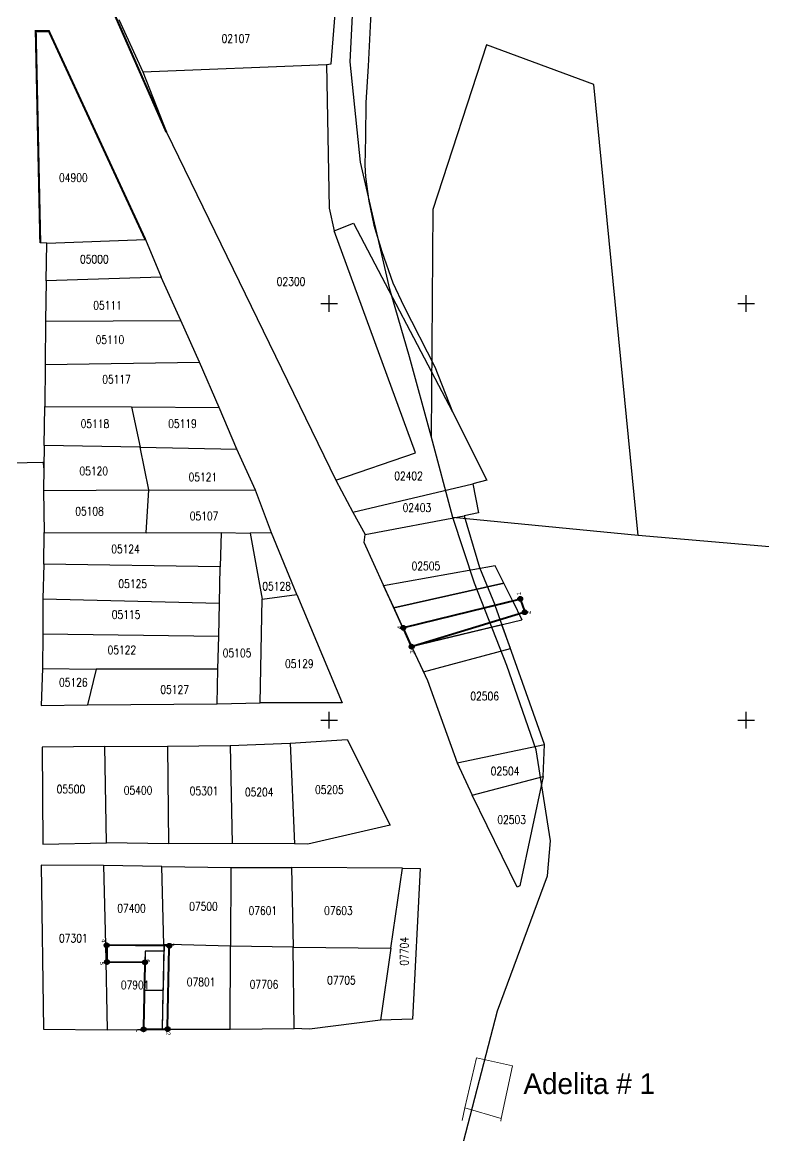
# Model space of a CAD drawing. Header units: metres. Extents: x 619047 to 657292, y 1301217 to 1319844.
# Drawn here: x 649018.2 to 649196.1, y 1318730.5 to 1318997.8 of the extents above; entities that cross this region are included whole.
import ezdxf
from ezdxf.enums import TextEntityAlignment as Align

# ---------------------------------------------------------------- set-up
doc = ezdxf.new("R2010")
doc.units = ezdxf.units.M
doc.header["$PDMODE"] = 32
doc.header["$PDSIZE"] = 0.5
for name, color, linetype in [('2', 1, 'Continuous'), ('42', 7, 'Continuous'), ('5', 7, 'Continuous'), ('7', 7, 'Continuous'), ('CVL_CUADCON_LIN', 8, 'Continuous')]:
    doc.layers.add(name, color=color, linetype=linetype)
for name, color, linetype, lineweight in [('Nivel 1', 7, 'Continuous', 0), ('Nivel 2', 7, 'Continuous', 0), ('Nivel 3', 7, 'Continuous', 0), ('Nivel 5', 7, 'Continuous', 0)]:
    doc.layers.add(name, color=color, linetype=linetype, lineweight=lineweight)
doc.styles.add('ROMANS', font='ROMANS', dxfattribs={"height": 0.2})
doc.styles.get("Standard").update_dxf_attribs({"font": 'arial.ttf'})
doc.styles.add('Style-INTL_ISO', font='INTL_ISO.shx')
doc.dimstyles.get("Standard").update_dxf_attribs({"dimtxt": 0.18, "dimasz": 0.18, "dimexe": 0.18, "dimexo": 0.0625, "dimgap": 0.09, "dimtad": 0, "dimtih": 1, "dimtoh": 1, "dimdec": 4, "dimzin": 0, "dimdsep": 46, "dimtxsty": 'Standard', "dimcen": 0.09, "dimadec": 0, "dimazin": 0, "dimtfac": 1, "dimtdec": 4, "dimtofl": 0, "dimtmove": 0, "dimatfit": 3, "dimfxl": 1, "dimtolj": 1, "dimtzin": 0, "dimarcsym": 0})

# ---------------------------------------------------------------- blocks, each defined once
blk = doc.blocks.new('COORD')
at = {"layer": '42', "color": 2, "linetype": 'Continuous'}
for p, q in [((-2, 0), (2, 0)), ((0, -2), (0, 2))]:
    blk.add_line(p, q, dxfattribs=at)
blk = doc.blocks.new('*D8')
at = {"color": 0, "linetype": 'Continuous', "lineweight": -2, "transparency": 16777216}
for p, q in [((649006.96, 1318890.45), (649006.93, 1318891.88)), ((649007.11, 1318891.7), (649014.62, 1318891.89)), ((649023.17, 1318892.1), (649015.67, 1318891.91)), ((649023.38, 1318890.85), (649023.34, 1318892.28))]:
    blk.add_line(p, q, dxfattribs=at)
at = {"color": 0, "linetype": 'Continuous', "transparency": 16777216}
for points in [[(649007.11, 1318891.73), (649007.11, 1318891.67), (649006.93, 1318891.7)], [(649023.17, 1318892.13), (649023.17, 1318892.07), (649023.35, 1318892.1)]]:
    blk.add_solid(points, dxfattribs=at)
at = {"layer": 'Defpoints', "color": 0, "linetype": 'Continuous', "transparency": 16777216}
for p in [(649023.35, 1318892.1), (649006.97, 1318890.39), (649023.38, 1318890.79)]:
    blk.add_point(p, dxfattribs=at)
at = {"color": 0, "linetype": 'Continuous', "transparency": 16777216, "insert": (649015.14, 1318891.9), "char_height": 0.18, "attachment_point": 5}
blk.add_mtext('\\A1;16.4205', dxfattribs=at)

msp = doc.modelspace()

# ---------------------------------------------------------------- linework, layer by layer
at = {"color": 6, "linetype": 'Continuous', "flags": 128}
msp.add_lwpolyline([(649104.89473, 1318862.53802), (649107.31862, 1318857.2138), (649133.76674, 1318863.12198), (649131.66217, 1318867.29087)], close=True, dxfattribs=at)
at = {"color": 4, "linetype": 'Continuous', "flags": 128}
for points in [[(649133.76674, 1318863.12198), (649131.66217, 1318867.29087)], [(649109.4939, 1318852.43566), (649107.31862, 1318857.2138)], [(649109.4939, 1318852.43566), (649135.9299, 1318858.83704)], [(649109.4939, 1318852.43566), (649134.95799, 1318858.60169)], [(649135.9299, 1318858.83704), (649138.05684, 1318854.31198)], [(649111.62083, 1318847.9106), (649138.05684, 1318854.31198)], [(649109.4939, 1318852.43566), (649111.62083, 1318847.9106)]]:
    msp.add_lwpolyline(points, dxfattribs=at)
at = {"color": 6, "linetype": 'Continuous', "flags": 128}
for points in [[(649133.76674, 1318863.12198), (649131.67118, 1318867.27302)], [(649107.31862, 1318857.2138), (649104.87401, 1318862.58352)], [(649107.31862, 1318857.2138), (649104.93616, 1318862.447)]]:
    msp.add_lwpolyline(points, dxfattribs=at)
at = {"color": 2, "linetype": 'Continuous', "flags": 128}
msp.add_lwpolyline([(649107.31862, 1318857.2138), (649109.4939, 1318852.43566), (649135.9299, 1318858.83704), (649133.76674, 1318863.12198)], close=True, dxfattribs=at)
at = {"lineweight": 40}
for points in [[(649110.08786, 1318852.53974), (649137.1739, 1318859.25546)], [(649137.82187, 1318858.90289), (649138.59929, 1318856.64291)], [(649138.28359, 1318856.02453), (649112.09917, 1318848.05617)], [(649111.41655, 1318848.36696), (649109.80682, 1318851.96314)]]:
    msp.add_lwpolyline(points, dxfattribs=at)
at = {"color": 2, "linetype": 'Continuous', "flags": 128}
msp.add_lwpolyline([(649107.31862, 1318857.2138), (649109.4939, 1318852.43566), (649133.98608, 1318858.36635)], dxfattribs=at)
at = {"color": 4, "linetype": 'Continuous', "flags": 128}
msp.add_lwpolyline([(649111.62083, 1318847.9106), (649114.47878, 1318841.83029), (649135.29409, 1318847.46726), (649133.26933, 1318853.1527)], close=True, dxfattribs=at)
at = {"color": 3}
for points in [[(649047.3192, 1318756.04766), (649053.0689, 1318756.10766), (649053.4605, 1318776.10386), (649038.461, 1318776.22356), (649038.54941, 1318772.26454), (649047.64, 1318772.14906)], [(649052.261, 1318776.11343), (649052.23574, 1318774.81154), (649047.6926, 1318774.78894), (649047.64, 1318772.14906), (649038.54941, 1318772.26454), (649038.461, 1318776.22356)], [(649047.50565, 1318765.4058), (649052.0553, 1318765.45337), (649052.23574, 1318774.81154), (649047.6926, 1318774.78894)], [(649047.3192, 1318756.04766), (649051.86896, 1318756.09514), (649052.05227, 1318765.45334), (649047.50565, 1318765.4058)]]:
    msp.add_lwpolyline(points, close=True, dxfattribs=at)
at = {"color": 6}
msp.add_lwpolyline([(649047.31921, 1318756.0477), (649053.06891, 1318756.1077), (649053.46051, 1318776.1039), (649038.46101, 1318776.2236), (649038.55031, 1318772.2246), (649047.64001, 1318772.1491)], close=True, dxfattribs=at)
at = {"color": 3}
msp.add_lwpolyline([(649051.86896, 1318756.09514), (649052.261, 1318776.11343)], dxfattribs=at)
at = {"lineweight": 40}
for centre in [(649137.65923, 1318859.3757), (649138.76193, 1318856.1701), (649109.60253, 1318852.4195), (649111.62083, 1318847.9106)]:
    msp.add_circle(centre, 0.5, dxfattribs=at)
for p in [(649137.65923, 1318859.3757), (649138.76193, 1318856.1701), (649109.60253, 1318852.4195), (649111.62083, 1318847.9106)]:
    msp.add_point(p)
at = {"layer": '2', "color": 1, "linetype": 'Continuous'}
for p, q in [((649092.3319, 1318987.80666), (649093.4629, 1319001.80666)), ((649041.3749, 1318998.43766), (649047.1589, 1318985.85566)), ((649047.1589, 1318985.85566), (649091.1629, 1318987.65266)), ((649091.1629, 1318987.65266), (649092.3319, 1318987.80666)), ((649091.1629, 1318987.65266), (649091.8679, 1318953.13766)), ((649047.1589, 1318985.85566), (649052.7829, 1318971.38066)), ((649052.7829, 1318971.38066), (649093.3989, 1318887.89366)), ((649091.8679, 1318953.13766), (649093.0629, 1318947.71266)), ((649093.0629, 1318947.71266), (649097.6939, 1318949.52166)), ((649112.5809, 1318894.38566), (649093.0629, 1318947.71266)), ((649097.6939, 1318949.52166), (649121.4149, 1318904.27866)), ((649023.9159, 1318935.71666), (649024.1099, 1318944.78266)), ((649024.1099, 1318944.78266), (649047.7369, 1318945.61166)), ((649047.7369, 1318945.61166), (649051.5059, 1318936.60966)), ((649023.9159, 1318935.71666), (649023.7709, 1318926.05366)), ((649051.5059, 1318936.60966), (649023.9159, 1318935.71666)), ((649056.2339, 1318926.16666), (649051.5059, 1318936.60966)), ((649023.7709, 1318926.05366), (649023.6719, 1318915.59266)), ((649023.7709, 1318926.05366), (649056.2339, 1318926.16666)), ((649060.7099, 1318916.17066), (649056.2339, 1318926.16666)), ((649023.6719, 1318915.59266), (649023.6259, 1318905.53166)), ((649023.6719, 1318915.59266), (649060.7099, 1318916.17066)), ((649065.4859, 1318905.27866), (649060.7099, 1318916.17066)), ((649023.4819, 1318896.16666), (649023.6259, 1318905.53166)), ((649023.6259, 1318905.53166), (649044.4549, 1318905.45466)), ((649044.4549, 1318905.45466), (649046.4939, 1318895.79866)), ((649044.4549, 1318905.45466), (649065.4859, 1318905.27866)), ((649069.6569, 1318895.33166), (649065.4859, 1318905.27866)), ((649121.4149, 1318904.27866), (649129.6209, 1318887.86966)), ((649121.50473, 1318878.90333), (649116.28573, 1318898.44433)), ((649023.4819, 1318896.16666), (649023.2799, 1318885.40766)), ((649046.4939, 1318895.79866), (649023.4819, 1318896.16666)), ((649046.4939, 1318895.79866), (649069.6569, 1318895.33166)), ((649048.5799, 1318885.54566), (649046.4939, 1318895.79866)), ((649074.1339, 1318885.43566), (649069.6569, 1318895.33166)), ((649093.3989, 1318887.89366), (649112.5809, 1318894.38566)), ((649093.3989, 1318887.89366), (649097.5299, 1318880.18766)), ((649097.5299, 1318880.18766), (649126.3149, 1318887.01166)), ((649129.6209, 1318887.86966), (649126.3149, 1318887.01166)), ((649126.3149, 1318887.01166), (649127.6549, 1318879.99366)), ((649023.2799, 1318885.40766), (649048.5799, 1318885.54566)), ((649023.2799, 1318885.40766), (649023.4369, 1318875.29666)), ((649047.9239, 1318875.23266), (649048.5799, 1318885.54566)), ((649048.5799, 1318885.54566), (649074.1339, 1318885.43566)), ((649077.9989, 1318875.18766), (649074.1339, 1318885.43566)), ((649097.5299, 1318880.18766), (649100.5019, 1318874.81866)), ((649100.5019, 1318874.81866), (649124.1969, 1318879.33366)), ((649165.99073, 1318874.61433), (649121.50473, 1318878.90333)), ((649127.6549, 1318879.99366), (649124.1969, 1318879.33366)), ((649124.1969, 1318879.33366), (649127.8999, 1318866.89466)), ((649023.3519, 1318867.72566), (649023.4369, 1318875.29666)), ((649023.4369, 1318875.29666), (649047.9239, 1318875.23266)), ((649047.9239, 1318875.23266), (649065.9079, 1318875.29566)), ((649065.9079, 1318875.29566), (649065.7179, 1318867.07566)), ((649065.9079, 1318875.29566), (649072.9179, 1318875.12066)), ((649077.9989, 1318875.18766), (649072.9179, 1318875.12066)), ((649072.9179, 1318875.12066), (649075.7919, 1318859.29166)), ((649084.0779, 1318860.41566), (649077.9989, 1318875.18766)), ((649100.1889, 1318872.87466), (649100.5019, 1318874.81866)), ((649109.4939, 1318852.43566), (649100.1889, 1318872.87466)), ((650443.80073, 1318762.85633), (649165.99073, 1318874.61433)), ((649023.3519, 1318867.72566), (649023.1609, 1318859.35666)), ((649065.7179, 1318867.07566), (649023.3519, 1318867.72566)), ((649065.5259, 1318858.35866), (649065.7179, 1318867.07566)), ((649127.8999, 1318866.89466), (649131.6169, 1318857.79266)), ((649023.1609, 1318859.35666), (649023.1229, 1318850.98866)), ((649023.1609, 1318859.35666), (649065.5259, 1318858.35866)), ((649075.2719, 1318834.43466), (649075.7919, 1318859.29166)), ((649075.7919, 1318859.29166), (649084.0779, 1318860.41566)), ((649065.3879, 1318850.38866), (649065.5259, 1318858.35866)), ((649131.6169, 1318857.79266), (649109.4939, 1318852.43566)), ((649143.5049, 1318824.41166), (649131.6169, 1318857.79266)), ((649109.4939, 1318852.43566), (649115.4309, 1318839.80466)), ((649023.1229, 1318850.98866), (649023.0339, 1318842.67066)), ((649023.1229, 1318850.98866), (649065.3879, 1318850.38866)), ((649065.1489, 1318842.51866), (649065.3879, 1318850.38866)), ((649023.0339, 1318842.67066), (649035.9369, 1318842.51566)), ((649035.9369, 1318842.51566), (649033.8659, 1318833.94166)), ((649065.1489, 1318842.51866), (649035.9369, 1318842.51566)), ((649064.9579, 1318834.19966), (649065.1489, 1318842.51866)), ((649115.4309, 1318839.80466), (649122.5539, 1318820.05566)), ((649033.8659, 1318833.94166), (649064.9579, 1318834.19966)), ((649064.9579, 1318834.19966), (649075.2719, 1318834.43466)), ((649068.0619, 1318824.14866), (649082.4419, 1318824.74666)), ((649082.4419, 1318824.74666), (649083.4999, 1318800.54366)), ((649037.9859, 1318823.94466), (649053.0239, 1318824.04666)), ((649038.4389, 1318800.78466), (649037.9859, 1318823.94466)), ((649053.0239, 1318824.04666), (649068.0619, 1318824.14866)), ((649053.0239, 1318824.04666), (649053.2719, 1318800.58766)), ((649068.0619, 1318824.14866), (649068.5639, 1318800.64066)), ((649122.5539, 1318820.05566), (649143.5049, 1318824.41166)), ((649143.1649, 1318816.73966), (649143.5049, 1318824.41166)), ((649122.5539, 1318820.05566), (649126.1259, 1318812.24766)), ((649126.1259, 1318812.24766), (649143.1649, 1318816.73966)), ((649053.2719, 1318800.58766), (649038.4389, 1318800.78466)), ((649068.5639, 1318800.64066), (649053.2719, 1318800.58766)), ((649083.4999, 1318800.54366), (649068.5639, 1318800.64066)), ((649037.7029, 1318795.40266), (649038.1749, 1318776.42766)), ((649051.7229, 1318795.15266), (649037.7029, 1318795.40266)), ((649052.1959, 1318776.32666), (649051.7229, 1318795.15266)), ((649051.7229, 1318795.15266), (649068.2329, 1318794.91166)), ((649068.2329, 1318794.91166), (649068.1469, 1318776.03366)), ((649068.2329, 1318794.91166), (649082.8129, 1318794.91266)), ((649082.8129, 1318794.91266), (649083.1829, 1318775.78766)), ((649109.4329, 1318794.70666), (649082.8129, 1318794.91266)), ((649106.6019, 1318775.56966), (649109.4329, 1318794.70666)), ((649132.24673, 1318760.51133), (649144.21173, 1318792.87233)), ((649038.1749, 1318776.42766), (649052.1959, 1318776.32666)), ((649038.1749, 1318776.42766), (649038.5889, 1318755.95666)), ((649053.4669, 1318776.43066), (649052.1959, 1318776.32666)), ((649053.0689, 1318756.10766), (649053.4669, 1318776.43066)), ((649068.1469, 1318776.03366), (649053.4669, 1318776.43066)), ((649068.1059, 1318756.10966), (649068.1469, 1318776.03366)), ((649083.1829, 1318775.78766), (649068.1469, 1318776.03366)), ((649083.4499, 1318756.26266), (649083.1829, 1318775.78766)), ((649083.1829, 1318775.78766), (649106.6019, 1318775.56966)), ((649106.6019, 1318775.56966), (649104.1859, 1318758.27766)), ((649124.08673, 1318729.04933), (649132.24673, 1318760.51133)), ((649104.1859, 1318758.27766), (649087.1069, 1318756.12666)), ((649038.5889, 1318755.95666), (649053.0689, 1318756.10766)), ((649053.0689, 1318756.10766), (649068.1059, 1318756.10966)), ((649068.1059, 1318756.10966), (649083.4499, 1318756.26266)), ((649087.1069, 1318756.12666), (649083.4499, 1318756.26266))]:
    msp.add_line(p, q, dxfattribs=at)
for points in [[(649116.28573, 1318898.44433), (649111.07173, 1318917.47633), (649106.38373, 1318933.71533), (649099.31073, 1318964.17533), (649096.85373, 1318988.30933), (649097.96673, 1319010.68733), (649104.34873, 1319042.25033), (649113.54573, 1319071.03533), (649122.75573, 1319097.78733), (649128.95773, 1319118.92633), (649141.17173, 1319152.05233), (649153.09773, 1319190.00633), (649167.27573, 1319232.80533), (649187.48273, 1319285.30233), (649247.31173, 1319446.85733)], [(649107.8409, 1319079.85766), (649119.7339, 1319080.99466), (649115.6639, 1319068.57866), (649112.9809, 1319059.55366), (649110.2399, 1319049.03466), (649107.8089, 1319039.41266), (649105.6219, 1319027.74966), (649104.3109, 1319018.97866), (649102.9499, 1319010.15766), (649102.3199, 1319005.72266), (649101.7279, 1318998.44866), (649101.1689, 1318987.23966), (649100.6209, 1318978.47166), (649100.5319, 1318970.15266), (649100.3999, 1318963.47766), (649100.5389, 1318960.68866), (649101.3249, 1318954.81466), (649102.5179, 1318949.04066), (649104.4709, 1318942.77166), (649107.0779, 1318935.25966), (649109.7449, 1318929.59066), (649117.1469, 1318915.07166), (649121.4149, 1318904.27866)], [(649024.1099, 1318944.78266), (649022.5359, 1318944.82666), (649021.4469, 1318995.62866), (649024.5969, 1318995.63966), (649047.7369, 1318945.61166)], [(649165.99073, 1318874.61433), (649155.32073, 1318982.83933), (649129.59573, 1318992.33333), (649116.66473, 1318952.84733), (649116.28573, 1318898.44433)], [(649144.21173, 1318792.87233), (649144.91473, 1318801.26633), (649141.45873, 1318823.10633), (649134.45673, 1318843.39733), (649126.69573, 1318863.17633), (649121.50473, 1318878.90333)], [(649084.0779, 1318860.41566), (649094.9839, 1318834.45366), (649075.2719, 1318834.43466)], [(649023.0339, 1318842.67066), (649022.7389, 1318833.75366), (649033.8659, 1318833.94166)], [(649082.4419, 1318824.74666), (649096.1629, 1318825.64166), (649106.4829, 1318805.05666), (649086.7509, 1318800.50466), (649083.4999, 1318800.54366)], [(649037.9859, 1318823.94466), (649022.9979, 1318823.79266), (649023.1459, 1318800.48266), (649038.4389, 1318800.78466)], [(649143.1649, 1318816.73966), (649137.5589, 1318790.52066), (649136.8969, 1318790.16966), (649126.1259, 1318812.24766)], [(649037.7029, 1318795.40266), (649022.7159, 1318795.45066), (649023.2979, 1318756.05366), (649038.5889, 1318755.95666)], [(649109.4329, 1318794.70666), (649113.6499, 1318794.67166), (649111.8069, 1318758.45366), (649104.1859, 1318758.27766)]]:
    msp.add_lwpolyline(points, dxfattribs=at)
at = {"layer": 'CVL_CUADCON_LIN', "color": 2, "ltscale": 0.5, "const_width": 0.5, "flags": 128}
for points in [[(649029.54221, 1319024.20329), (649052.7829, 1318971.38066)], [(649047.7369, 1318945.61166), (649024.5969, 1318995.63966), (649021.4469, 1318995.62866), (649022.5359, 1318944.82666)]]:
    msp.add_lwpolyline(points, dxfattribs=at)
at = {"layer": 'CVL_CUADCON_LIN', "color": 2, "ltscale": 0.5, "flags": 128}
msp.add_lwpolyline([(649137.65923, 1318859.3757), (649138.76193, 1318856.1701), (649111.62083, 1318847.9106), (649109.60253, 1318852.4195)], close=True, dxfattribs=at)
at = {"layer": 'CVL_CUADCON_LIN', "color": 2, "lineweight": 40, "ltscale": 0.5, "flags": 128}
for points in [[(649038.47216, 1318775.72368), (649038.53914, 1318772.72443)], [(649052.96052, 1318776.10785), (649038.96098, 1318776.21957)], [(649053.07869, 1318756.60756), (649053.45071, 1318775.60395)], [(649039.05028, 1318772.22041), (649047.14002, 1318772.15321)], [(649047.63004, 1318771.64916), (649047.32916, 1318756.54756)], [(649047.81917, 1318756.05287), (649052.56893, 1318756.10244)]]:
    msp.add_lwpolyline(points, dxfattribs=at)
at = {"layer": 'CVL_CUADCON_LIN', "color": 2, "lineweight": 40, "ltscale": 0.5}
for centre in [(649038.461, 1318776.22356), (649053.4605, 1318776.10386), (649038.5503, 1318772.22456), (649047.64, 1318772.14906), (649047.3192, 1318756.04766), (649053.0689, 1318756.10766)]:
    msp.add_circle(centre, 0.5, dxfattribs=at)
at = {"layer": 'CVL_CUADCON_LIN', "color": 2, "ltscale": 0.5}
for p in [(649038.461, 1318776.22356), (649053.4605, 1318776.10386), (649038.5503, 1318772.22456), (649047.64, 1318772.14906), (649047.3192, 1318756.04766), (649053.0689, 1318756.10766)]:
    msp.add_point(p, dxfattribs=at)
at = {"layer": 'Nivel 1', "color": 1, "linetype": 'Continuous', "lineweight": 13}
for p, q in [((649124.3989, 1318737.22566), (649127.2039, 1318749.21466)), ((649124.3989, 1318737.22566), (649127.2039, 1318749.21466)), ((649127.2039, 1318749.21466), (649135.1279, 1318747.45866)), ((649127.2039, 1318749.21466), (649135.1279, 1318747.45866)), ((649135.8229, 1318747.30566), (649133.0979, 1318734.63066)), ((649135.8229, 1318747.30566), (649133.0979, 1318734.63066)), ((649135.1279, 1318747.45866), (649135.8229, 1318747.30566)), ((649135.1279, 1318747.45866), (649135.8229, 1318747.30566)), ((649123.7079, 1318734.16866), (649124.3989, 1318737.22566)), ((649123.7079, 1318734.16866), (649124.3989, 1318737.22566)), ((649133.0979, 1318734.63066), (649124.3989, 1318737.22566)), ((649133.0979, 1318734.63066), (649124.3989, 1318737.22566)), ((649133.0979, 1318734.63066), (649132.9979, 1318734.03766)), ((649133.0979, 1318734.63066), (649132.9979, 1318734.03766))]:
    msp.add_line(p, q, dxfattribs=at)
at = {"layer": 'Nivel 2', "color": 1, "linetype": 'Continuous', "lineweight": -3}
for p, q in [((649092.3319, 1318987.80666), (649093.4629, 1319001.80666)), ((649092.3319, 1318987.80666), (649093.4629, 1319001.80666)), ((649041.3749, 1318998.43766), (649047.1589, 1318985.85566)), ((649041.3749, 1318998.43766), (649047.1589, 1318985.85566)), ((649047.1589, 1318985.85566), (649091.1629, 1318987.65266)), ((649047.1589, 1318985.85566), (649091.1629, 1318987.65266)), ((649091.1629, 1318987.65266), (649092.3319, 1318987.80666)), ((649091.1629, 1318987.65266), (649092.3319, 1318987.80666)), ((649091.1629, 1318987.65266), (649091.8679, 1318953.13766)), ((649091.1629, 1318987.65266), (649091.8679, 1318953.13766)), ((649047.1589, 1318985.85566), (649052.7829, 1318971.38066)), ((649047.1589, 1318985.85566), (649052.7829, 1318971.38066)), ((649052.7829, 1318971.38066), (649093.3989, 1318887.89366)), ((649052.7829, 1318971.38066), (649093.3989, 1318887.89366)), ((649091.8679, 1318953.13766), (649093.0629, 1318947.71266)), ((649091.8679, 1318953.13766), (649093.0629, 1318947.71266)), ((649093.0629, 1318947.71266), (649097.6939, 1318949.52166)), ((649093.0629, 1318947.71266), (649097.6939, 1318949.52166)), ((649112.5809, 1318894.38566), (649093.0629, 1318947.71266)), ((649112.5809, 1318894.38566), (649093.0629, 1318947.71266)), ((649097.6939, 1318949.52166), (649121.4149, 1318904.27866)), ((649097.6939, 1318949.52166), (649121.4149, 1318904.27866)), ((649023.9159, 1318935.71666), (649024.1099, 1318944.78266)), ((649023.9159, 1318935.71666), (649024.1099, 1318944.78266)), ((649024.1099, 1318944.78266), (649047.7369, 1318945.61166)), ((649024.1099, 1318944.78266), (649047.7369, 1318945.61166)), ((649047.7369, 1318945.61166), (649051.5059, 1318936.60966)), ((649047.7369, 1318945.61166), (649051.5059, 1318936.60966)), ((649023.9159, 1318935.71666), (649023.7709, 1318926.05366)), ((649023.9159, 1318935.71666), (649023.7709, 1318926.05366)), ((649051.5059, 1318936.60966), (649023.9159, 1318935.71666)), ((649051.5059, 1318936.60966), (649023.9159, 1318935.71666)), ((649056.2339, 1318926.16666), (649051.5059, 1318936.60966)), ((649056.2339, 1318926.16666), (649051.5059, 1318936.60966)), ((649023.7709, 1318926.05366), (649023.6719, 1318915.59266)), ((649023.7709, 1318926.05366), (649023.6719, 1318915.59266)), ((649023.7709, 1318926.05366), (649056.2339, 1318926.16666)), ((649023.7709, 1318926.05366), (649056.2339, 1318926.16666)), ((649060.7099, 1318916.17066), (649056.2339, 1318926.16666)), ((649060.7099, 1318916.17066), (649056.2339, 1318926.16666)), ((649023.6719, 1318915.59266), (649023.6259, 1318905.53166)), ((649023.6719, 1318915.59266), (649023.6259, 1318905.53166)), ((649023.6719, 1318915.59266), (649060.7099, 1318916.17066)), ((649023.6719, 1318915.59266), (649060.7099, 1318916.17066)), ((649065.4859, 1318905.27866), (649060.7099, 1318916.17066)), ((649065.4859, 1318905.27866), (649060.7099, 1318916.17066)), ((649023.4819, 1318896.16666), (649023.6259, 1318905.53166)), ((649023.4819, 1318896.16666), (649023.6259, 1318905.53166)), ((649023.6259, 1318905.53166), (649044.4549, 1318905.45466)), ((649023.6259, 1318905.53166), (649044.4549, 1318905.45466)), ((649044.4549, 1318905.45466), (649065.4859, 1318905.27866)), ((649044.4549, 1318905.45466), (649046.4939, 1318895.79866)), ((649044.4549, 1318905.45466), (649065.4859, 1318905.27866)), ((649044.4549, 1318905.45466), (649046.4939, 1318895.79866)), ((649069.6569, 1318895.33166), (649065.4859, 1318905.27866)), ((649069.6569, 1318895.33166), (649065.4859, 1318905.27866)), ((649121.4149, 1318904.27866), (649129.6209, 1318887.86966)), ((649121.4149, 1318904.27866), (649129.6209, 1318887.86966)), ((649023.4819, 1318896.16666), (649023.2799, 1318885.40766)), ((649023.4819, 1318896.16666), (649023.2799, 1318885.40766)), ((649046.4939, 1318895.79866), (649023.4819, 1318896.16666)), ((649046.4939, 1318895.79866), (649023.4819, 1318896.16666)), ((649048.5799, 1318885.54566), (649046.4939, 1318895.79866)), ((649046.4939, 1318895.79866), (649069.6569, 1318895.33166)), ((649048.5799, 1318885.54566), (649046.4939, 1318895.79866)), ((649046.4939, 1318895.79866), (649069.6569, 1318895.33166)), ((649074.1339, 1318885.43566), (649069.6569, 1318895.33166)), ((649074.1339, 1318885.43566), (649069.6569, 1318895.33166)), ((649093.3989, 1318887.89366), (649112.5809, 1318894.38566)), ((649093.3989, 1318887.89366), (649112.5809, 1318894.38566)), ((649093.3989, 1318887.89366), (649097.5299, 1318880.18766)), ((649093.3989, 1318887.89366), (649097.5299, 1318880.18766)), ((649097.5299, 1318880.18766), (649126.3149, 1318887.01166)), ((649097.5299, 1318880.18766), (649126.3149, 1318887.01166)), ((649129.6209, 1318887.86966), (649126.3149, 1318887.01166)), ((649129.6209, 1318887.86966), (649126.3149, 1318887.01166)), ((649126.3149, 1318887.01166), (649127.6549, 1318879.99366)), ((649126.3149, 1318887.01166), (649127.6549, 1318879.99366)), ((649023.2799, 1318885.40766), (649048.5799, 1318885.54566)), ((649023.2799, 1318885.40766), (649048.5799, 1318885.54566)), ((649023.2799, 1318885.40766), (649023.4369, 1318875.29666)), ((649023.2799, 1318885.40766), (649023.4369, 1318875.29666)), ((649047.9239, 1318875.23266), (649048.5799, 1318885.54566)), ((649047.9239, 1318875.23266), (649048.5799, 1318885.54566)), ((649048.5799, 1318885.54566), (649074.1339, 1318885.43566)), ((649048.5799, 1318885.54566), (649074.1339, 1318885.43566)), ((649077.9989, 1318875.18766), (649074.1339, 1318885.43566)), ((649077.9989, 1318875.18766), (649074.1339, 1318885.43566)), ((649097.5299, 1318880.18766), (649100.5019, 1318874.81866)), ((649097.5299, 1318880.18766), (649100.5019, 1318874.81866)), ((649100.5019, 1318874.81866), (649124.1969, 1318879.33366)), ((649100.5019, 1318874.81866), (649124.1969, 1318879.33366)), ((649127.6549, 1318879.99366), (649124.1969, 1318879.33366)), ((649127.6549, 1318879.99366), (649124.1969, 1318879.33366)), ((649124.1969, 1318879.33366), (649127.8999, 1318866.89466)), ((649124.1969, 1318879.33366), (649127.8999, 1318866.89466)), ((649023.3519, 1318867.72566), (649023.4369, 1318875.29666)), ((649023.3519, 1318867.72566), (649023.4369, 1318875.29666)), ((649023.4369, 1318875.29666), (649047.9239, 1318875.23266)), ((649023.4369, 1318875.29666), (649047.9239, 1318875.23266)), ((649047.9239, 1318875.23266), (649065.9079, 1318875.29566)), ((649047.9239, 1318875.23266), (649065.9079, 1318875.29566)), ((649065.9079, 1318875.29566), (649065.7179, 1318867.07566)), ((649065.9079, 1318875.29566), (649065.7179, 1318867.07566)), ((649065.9079, 1318875.29566), (649072.9179, 1318875.12066)), ((649065.9079, 1318875.29566), (649072.9179, 1318875.12066)), ((649077.9989, 1318875.18766), (649072.9179, 1318875.12066)), ((649077.9989, 1318875.18766), (649072.9179, 1318875.12066)), ((649072.9179, 1318875.12066), (649075.7919, 1318859.29166)), ((649072.9179, 1318875.12066), (649075.7919, 1318859.29166)), ((649084.0779, 1318860.41566), (649077.9989, 1318875.18766)), ((649084.0779, 1318860.41566), (649077.9989, 1318875.18766)), ((649100.1889, 1318872.87466), (649100.5019, 1318874.81866)), ((649100.1889, 1318872.87466), (649100.5019, 1318874.81866)), ((649109.4939, 1318852.43566), (649100.1889, 1318872.87466)), ((649109.4939, 1318852.43566), (649100.1889, 1318872.87466)), ((649023.3519, 1318867.72566), (649023.1609, 1318859.35666)), ((649023.3519, 1318867.72566), (649023.1609, 1318859.35666)), ((649065.7179, 1318867.07566), (649023.3519, 1318867.72566)), ((649065.7179, 1318867.07566), (649023.3519, 1318867.72566)), ((649065.5259, 1318858.35866), (649065.7179, 1318867.07566)), ((649065.5259, 1318858.35866), (649065.7179, 1318867.07566)), ((649127.8999, 1318866.89466), (649131.6169, 1318857.79266)), ((649023.1609, 1318859.35666), (649023.1229, 1318850.98866)), ((649023.1609, 1318859.35666), (649023.1229, 1318850.98866)), ((649023.1609, 1318859.35666), (649065.5259, 1318858.35866)), ((649023.1609, 1318859.35666), (649065.5259, 1318858.35866)), ((649075.2719, 1318834.43466), (649075.7919, 1318859.29166)), ((649075.2719, 1318834.43466), (649075.7919, 1318859.29166)), ((649075.7919, 1318859.29166), (649084.0779, 1318860.41566)), ((649075.7919, 1318859.29166), (649084.0779, 1318860.41566)), ((649065.3879, 1318850.38866), (649065.5259, 1318858.35866)), ((649065.3879, 1318850.38866), (649065.5259, 1318858.35866)), ((649131.6169, 1318857.79266), (649109.4939, 1318852.43566)), ((649131.6169, 1318857.79266), (649109.4939, 1318852.43566)), ((649143.5049, 1318824.41166), (649131.6169, 1318857.79266)), ((649143.5049, 1318824.41166), (649131.6169, 1318857.79266)), ((649109.4939, 1318852.43566), (649115.4309, 1318839.80466)), ((649109.4939, 1318852.43566), (649115.4309, 1318839.80466)), ((649023.1229, 1318850.98866), (649023.0339, 1318842.67066)), ((649023.1229, 1318850.98866), (649023.0339, 1318842.67066)), ((649023.1229, 1318850.98866), (649065.3879, 1318850.38866)), ((649023.1229, 1318850.98866), (649065.3879, 1318850.38866)), ((649065.1489, 1318842.51866), (649065.3879, 1318850.38866)), ((649065.1489, 1318842.51866), (649065.3879, 1318850.38866)), ((649023.0339, 1318842.67066), (649035.9369, 1318842.51566)), ((649023.0339, 1318842.67066), (649035.9369, 1318842.51566)), ((649035.9369, 1318842.51566), (649033.8659, 1318833.94166)), ((649035.9369, 1318842.51566), (649033.8659, 1318833.94166)), ((649065.1489, 1318842.51866), (649035.9369, 1318842.51566)), ((649065.1489, 1318842.51866), (649035.9369, 1318842.51566)), ((649064.9579, 1318834.19966), (649065.1489, 1318842.51866)), ((649064.9579, 1318834.19966), (649065.1489, 1318842.51866)), ((649115.4309, 1318839.80466), (649122.5539, 1318820.05566)), ((649115.4309, 1318839.80466), (649122.5539, 1318820.05566)), ((649033.8659, 1318833.94166), (649064.9579, 1318834.19966)), ((649033.8659, 1318833.94166), (649064.9579, 1318834.19966)), ((649064.9579, 1318834.19966), (649075.2719, 1318834.43466)), ((649064.9579, 1318834.19966), (649075.2719, 1318834.43466)), ((649068.0619, 1318824.14866), (649082.4419, 1318824.74666)), ((649068.0619, 1318824.14866), (649082.4419, 1318824.74666)), ((649082.4419, 1318824.74666), (649083.4999, 1318800.54366)), ((649082.4419, 1318824.74666), (649083.4999, 1318800.54366)), ((649037.9859, 1318823.94466), (649053.0239, 1318824.04666)), ((649037.9859, 1318823.94466), (649053.0239, 1318824.04666)), ((649038.4389, 1318800.78466), (649037.9859, 1318823.94466)), ((649038.4389, 1318800.78466), (649037.9859, 1318823.94466)), ((649053.0239, 1318824.04666), (649068.0619, 1318824.14866)), ((649053.0239, 1318824.04666), (649068.0619, 1318824.14866)), ((649053.0239, 1318824.04666), (649053.2719, 1318800.58766)), ((649053.0239, 1318824.04666), (649053.2719, 1318800.58766)), ((649068.0619, 1318824.14866), (649068.5639, 1318800.64066)), ((649068.0619, 1318824.14866), (649068.5639, 1318800.64066)), ((649122.5539, 1318820.05566), (649143.5049, 1318824.41166)), ((649122.5539, 1318820.05566), (649143.5049, 1318824.41166)), ((649143.1649, 1318816.73966), (649143.5049, 1318824.41166)), ((649143.1649, 1318816.73966), (649143.5049, 1318824.41166)), ((649122.5539, 1318820.05566), (649126.1259, 1318812.24766)), ((649122.5539, 1318820.05566), (649126.1259, 1318812.24766)), ((649126.1259, 1318812.24766), (649143.1649, 1318816.73966)), ((649126.1259, 1318812.24766), (649143.1649, 1318816.73966)), ((649053.2719, 1318800.58766), (649038.4389, 1318800.78466)), ((649053.2719, 1318800.58766), (649038.4389, 1318800.78466)), ((649068.5639, 1318800.64066), (649053.2719, 1318800.58766)), ((649068.5639, 1318800.64066), (649053.2719, 1318800.58766)), ((649083.4999, 1318800.54366), (649068.5639, 1318800.64066)), ((649083.4999, 1318800.54366), (649068.5639, 1318800.64066)), ((649051.7229, 1318795.15266), (649037.7029, 1318795.40266)), ((649037.7029, 1318795.40266), (649038.1749, 1318776.42766)), ((649051.7229, 1318795.15266), (649037.7029, 1318795.40266)), ((649037.7029, 1318795.40266), (649038.1749, 1318776.42766)), ((649051.7229, 1318795.15266), (649068.2329, 1318794.91166)), ((649052.1959, 1318776.32666), (649051.7229, 1318795.15266)), ((649051.7229, 1318795.15266), (649068.2329, 1318794.91166)), ((649052.1959, 1318776.32666), (649051.7229, 1318795.15266)), ((649068.2329, 1318794.91166), (649068.1469, 1318776.03366)), ((649068.2329, 1318794.91166), (649068.1469, 1318776.03366)), ((649068.2329, 1318794.91166), (649082.8129, 1318794.91266)), ((649068.2329, 1318794.91166), (649082.8129, 1318794.91266)), ((649109.4329, 1318794.70666), (649082.8129, 1318794.91266)), ((649082.8129, 1318794.91266), (649083.1829, 1318775.78766)), ((649109.4329, 1318794.70666), (649082.8129, 1318794.91266)), ((649082.8129, 1318794.91266), (649083.1829, 1318775.78766)), ((649106.6019, 1318775.56966), (649109.4329, 1318794.70666)), ((649106.6019, 1318775.56966), (649109.4329, 1318794.70666)), ((649038.1749, 1318776.42766), (649038.5889, 1318755.95666)), ((649038.1749, 1318776.42766), (649052.1959, 1318776.32666)), ((649038.1749, 1318776.42766), (649038.5889, 1318755.95666)), ((649038.1749, 1318776.42766), (649052.1959, 1318776.32666)), ((649053.4669, 1318776.43066), (649052.1959, 1318776.32666)), ((649053.4669, 1318776.43066), (649052.1959, 1318776.32666)), ((649053.0689, 1318756.10766), (649053.4669, 1318776.43066)), ((649053.0689, 1318756.10766), (649053.4669, 1318776.43066)), ((649068.1469, 1318776.03366), (649053.4669, 1318776.43066)), ((649068.1469, 1318776.03366), (649053.4669, 1318776.43066)), ((649068.1059, 1318756.10966), (649068.1469, 1318776.03366)), ((649068.1059, 1318756.10966), (649068.1469, 1318776.03366)), ((649083.1829, 1318775.78766), (649068.1469, 1318776.03366)), ((649083.1829, 1318775.78766), (649068.1469, 1318776.03366)), ((649083.1829, 1318775.78766), (649106.6019, 1318775.56966)), ((649083.4499, 1318756.26266), (649083.1829, 1318775.78766)), ((649083.1829, 1318775.78766), (649106.6019, 1318775.56966)), ((649083.4499, 1318756.26266), (649083.1829, 1318775.78766)), ((649106.6019, 1318775.56966), (649104.1859, 1318758.27766)), ((649106.6019, 1318775.56966), (649104.1859, 1318758.27766)), ((649104.1859, 1318758.27766), (649087.1069, 1318756.12666)), ((649104.1859, 1318758.27766), (649087.1069, 1318756.12666)), ((649038.5889, 1318755.95666), (649053.0689, 1318756.10766)), ((649038.5889, 1318755.95666), (649053.0689, 1318756.10766)), ((649053.0689, 1318756.10766), (649068.1059, 1318756.10966)), ((649053.0689, 1318756.10766), (649068.1059, 1318756.10966)), ((649068.1059, 1318756.10966), (649083.4499, 1318756.26266)), ((649068.1059, 1318756.10966), (649083.4499, 1318756.26266)), ((649087.1069, 1318756.12666), (649083.4499, 1318756.26266)), ((649087.1069, 1318756.12666), (649083.4499, 1318756.26266))]:
    msp.add_line(p, q, dxfattribs=at)
at = {"layer": 'Nivel 2', "color": 1, "linetype": 'Continuous', "lineweight": -3, "flags": 128}
for points in [[(649107.8409, 1319079.85766), (649119.7339, 1319080.99466), (649115.6639, 1319068.57866), (649112.9809, 1319059.55366), (649110.2399, 1319049.03466), (649107.8089, 1319039.41266), (649105.6219, 1319027.74966), (649104.3109, 1319018.97866), (649102.9499, 1319010.15766), (649102.3199, 1319005.72266), (649101.7279, 1318998.44866), (649101.1689, 1318987.23966), (649100.6209, 1318978.47166), (649100.5319, 1318970.15266), (649100.3999, 1318963.47766), (649100.5389, 1318960.68866), (649101.3249, 1318954.81466), (649102.5179, 1318949.04066), (649104.4709, 1318942.77166), (649107.0779, 1318935.25966), (649109.7449, 1318929.59066), (649117.1469, 1318915.07166), (649121.4149, 1318904.27866)], [(649107.8409, 1319079.85766), (649119.7339, 1319080.99466), (649115.6639, 1319068.57866), (649112.9809, 1319059.55366), (649110.2399, 1319049.03466), (649107.8089, 1319039.41266), (649105.6219, 1319027.74966), (649104.3109, 1319018.97866), (649102.9499, 1319010.15766), (649102.3199, 1319005.72266), (649101.7279, 1318998.44866), (649101.1689, 1318987.23966), (649100.6209, 1318978.47166), (649100.5319, 1318970.15266), (649100.3999, 1318963.47766), (649100.5389, 1318960.68866), (649101.3249, 1318954.81466), (649102.5179, 1318949.04066), (649104.4709, 1318942.77166), (649107.0779, 1318935.25966), (649109.7449, 1318929.59066), (649117.1469, 1318915.07166), (649121.4149, 1318904.27866)], [(649024.1099, 1318944.78266), (649022.5359, 1318944.82666), (649021.4469, 1318995.62866), (649024.5969, 1318995.63966), (649047.7369, 1318945.61166)], [(649024.1099, 1318944.78266), (649022.5359, 1318944.82666), (649021.4469, 1318995.62866), (649024.5969, 1318995.63966), (649047.7369, 1318945.61166)], [(649084.0779, 1318860.41566), (649094.9839, 1318834.45366), (649075.2719, 1318834.43466)], [(649084.0779, 1318860.41566), (649094.9839, 1318834.45366), (649075.2719, 1318834.43466)], [(649023.0339, 1318842.67066), (649022.7389, 1318833.75366), (649033.8659, 1318833.94166)], [(649023.0339, 1318842.67066), (649022.7389, 1318833.75366), (649033.8659, 1318833.94166)], [(649082.4419, 1318824.74666), (649096.1629, 1318825.64166), (649106.4829, 1318805.05666), (649086.7509, 1318800.50466), (649083.4999, 1318800.54366)], [(649082.4419, 1318824.74666), (649096.1629, 1318825.64166), (649106.4829, 1318805.05666), (649086.7509, 1318800.50466), (649083.4999, 1318800.54366)], [(649037.9859, 1318823.94466), (649022.9979, 1318823.79266), (649023.1459, 1318800.48266), (649038.4389, 1318800.78466)], [(649037.9859, 1318823.94466), (649022.9979, 1318823.79266), (649023.1459, 1318800.48266), (649038.4389, 1318800.78466)], [(649143.1649, 1318816.73966), (649137.5589, 1318790.52066), (649136.8969, 1318790.16966), (649126.1259, 1318812.24766)], [(649143.1649, 1318816.73966), (649137.5589, 1318790.52066), (649136.8969, 1318790.16966), (649126.1259, 1318812.24766)], [(649037.7029, 1318795.40266), (649022.7159, 1318795.45066), (649023.2979, 1318756.05366), (649038.5889, 1318755.95666)], [(649037.7029, 1318795.40266), (649022.7159, 1318795.45066), (649023.2979, 1318756.05366), (649038.5889, 1318755.95666)], [(649109.4329, 1318794.70666), (649113.6499, 1318794.67166), (649111.8069, 1318758.45366), (649104.1859, 1318758.27766)], [(649109.4329, 1318794.70666), (649113.6499, 1318794.67166), (649111.8069, 1318758.45366), (649104.1859, 1318758.27766)]]:
    msp.add_lwpolyline(points, dxfattribs=at)

# ---------------------------------------------------------------- block references
at = {"layer": '5', "color": 2, "linetype": 'Continuous'}
for p in [(649091.8349, 1318930.25866), (649191.8349, 1318930.25866), (649091.8349, 1318830.25866), (649191.8349, 1318830.25866)]:
    msp.add_blockref('COORD', p, dxfattribs=at)
at = {"layer": 'Nivel 5', "color": 2, "linetype": 'Continuous', "lineweight": -3}
for p in [(649091.8349, 1318930.25866), (649091.8349, 1318930.25866), (649191.8349, 1318930.25866), (649191.8349, 1318930.25866), (649091.8349, 1318830.25866), (649091.8349, 1318830.25866), (649191.8349, 1318830.25866), (649191.8349, 1318830.25866)]:
    msp.add_blockref('COORD', p, dxfattribs=at)

# ---------------------------------------------------------------- texts
msp.add_text('1', height=1, rotation=90).set_placement((649138.13713, 1318860.2541), align=Align.BOTTOM_LEFT)
msp.add_text('2', height=1, rotation=90).set_placement((649139.65253, 1318855.7154), align=Align.MIDDLE_LEFT)
msp.add_text('4', height=1, rotation=90).set_placement((649108.70363, 1318852.8576), align=Align.MIDDLE_RIGHT)
msp.add_text('3', height=1, rotation=90).set_placement((649111.20643, 1318847.0005), align=Align.TOP_RIGHT)
at = {"layer": '7', "color": 7, "linetype": 'Continuous', "style": 'ROMANS', "width": 0.8}
for s, p in [('02107', (649069.4469, 1318993.87166)), ('04900', (649030.4659, 1318960.47166)), ('05000', (649035.4999, 1318940.89266)), ('02300', (649082.6809, 1318935.54166)), ('05111', (649038.6659, 1318929.80766)), ('05110', (649039.2399, 1318921.57666)), ('05117', (649040.8219, 1318912.07566)), ('05118', (649035.6439, 1318901.42166)), ('05119', (649056.6449, 1318901.42166)), ('05120', (649035.3559, 1318890.04866)), ('05121', (649061.5369, 1318888.60866)), ('02402', (649110.8739, 1318888.89666)), ('05108', (649034.3499, 1318880.40266)), ('02403', (649112.8869, 1318881.26666)), ('05107', (649061.8229, 1318879.25166)), ('05124', (649042.9799, 1318871.33266)), ('02505', (649115.0389, 1318867.26366)), ('05125', (649044.7079, 1318862.98266)), ('05128', (649079.2279, 1318862.40766)), ('05115', (649043.1179, 1318855.60266)), ('05122', (649042.1089, 1318847.10866)), ('05105', (649069.7289, 1318846.38866)), ('05129', (649084.6859, 1318843.79766)), ('05126', (649030.4579, 1318839.33466)), ('05127', (649054.7669, 1318837.60666)), ('02506', (649129.1339, 1318836.02366)), ('02504', (649134.0239, 1318818.02766)), ('05500', (649029.8829, 1318813.70866)), ('05400', (649045.9929, 1318813.42066)), ('05301', (649061.8159, 1318813.27666)), ('05204', (649075.0489, 1318812.98866)), ('05205', (649091.8809, 1318813.56466)), ('02503', (649135.6069, 1318806.36666)), ('07400', (649044.4199, 1318785.11666)), ('07500', (649061.6809, 1318785.54866)), ('07601', (649075.9229, 1318784.54166)), ('07603', (649094.0459, 1318784.54166)), ('07301', (649030.4689, 1318777.91866)), ('07801', (649061.1069, 1318767.40966)), ('07705', (649094.7669, 1318767.84166)), ('07901', (649045.2839, 1318766.68966)), ('07706', (649076.2089, 1318766.83366))]:
    msp.add_text(s, height=2, dxfattribs=at).set_placement(p, align=Align.MIDDLE)
msp.add_text('07704', height=2, rotation=90, dxfattribs=at).set_placement((649109.8419, 1318774.77766), align=Align.MIDDLE)
at = {"layer": 'CVL_CUADCON_LIN', "color": 2, "ltscale": 0.5}
msp.add_text('4', height=1, rotation=270, dxfattribs=at).set_placement((649037.7488, 1318776.92556), align=Align.MIDDLE_RIGHT)
for s, p in [('3', (649054.1773, 1318776.80116)), ('6', (649048.357, 1318772.84616))]:
    msp.add_text(s, height=1, rotation=270, dxfattribs=at).set_placement(p, align=Align.MIDDLE_LEFT)
for s, p in [('5', (649037.8482, 1318771.51256)), ('1', (649046.6087, 1318755.34396))]:
    msp.add_text(s, height=1, rotation=270, dxfattribs=at).set_placement(p, align=Align.TOP_RIGHT)
msp.add_text('2', height=1, rotation=270, dxfattribs=at).set_placement((649053.7728, 1318755.39736), align=Align.TOP_LEFT)
at = {"layer": 'Nivel 3', "color": 1, "linetype": 'Continuous', "lineweight": -3, "style": 'Style-INTL_ISO'}
msp.add_text(' Adelita # 1', height=4.999998, dxfattribs=at).set_placement((649153.2939, 1318743.00566), align=Align.MIDDLE_CENTER)
msp.add_text(' Adelita # 1', height=4.999998, dxfattribs=at).set_placement((649153.2939, 1318743.00566), align=Align.MIDDLE_CENTER)

# ---------------------------------------------------------------- dimensions: what is measured, and where the dimension line sits
at = {"color": 2, "linetype": 'Continuous'}
dim = msp.add_aligned_dim(p1=(649006.96533, 1318890.38638), p2=(649023.3809, 1318890.78716), distance=1.31347, dimstyle='Standard', dxfattribs=at)
dim.commit()
dim.dimension.update_dxf_attribs({"geometry": '*D8', "text_midpoint": (649015.14106, 1318891.89984)})

doc.saveas('drawing.dxf')
